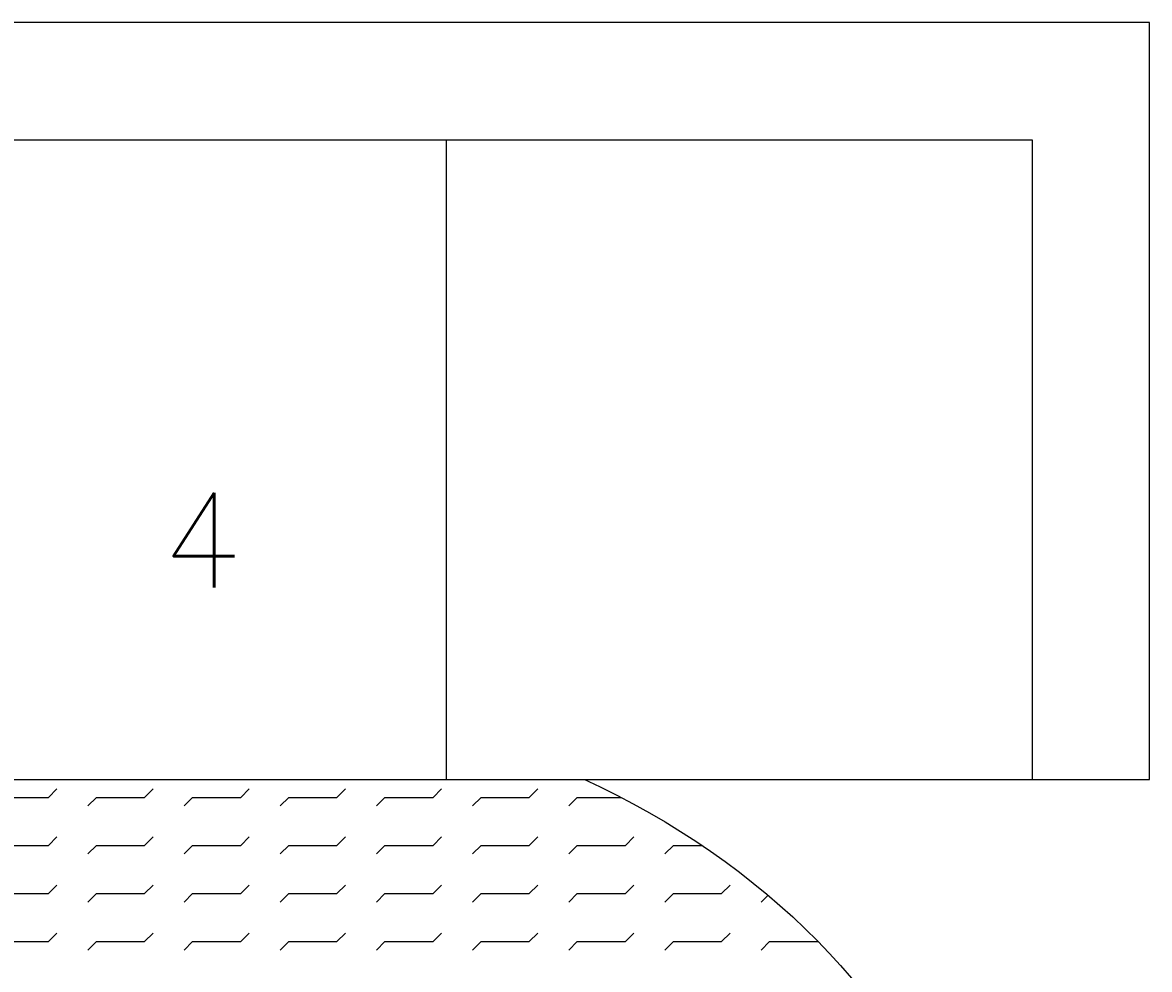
# Model space of a CAD drawing. Extents: x 820 to 5791, y 1495 to 5010.
# Drawn here: x 3575.5 to 3724.3, y 2376 to 2501.1 of the extents above; entities that cross this region are included whole.
import ezdxf

# ---------------------------------------------------------------- set-up
doc = ezdxf.new("R2010")
doc.units = 0
doc.header["$LTSCALE"] = 20
doc.layers.get('0').update_dxf_attribs({"linetype": 'CONTINUOUS', "lineweight": 15})
doc.layers.add('6_S_Furniture', color=155, linetype='CONTINUOUS', lineweight=13)
doc.layers.add('_00_TT_RUG', color=20, linetype='CONTINUOUS', lineweight=0)
doc.layers.add('V_KAPLAMA_01', color=71, linetype='CONTINUOUS')
doc.styles.get("Standard").update_dxf_attribs({"font": 'txttw.shx'})

# ---------------------------------------------------------------- blocks, each defined once
blk = doc.blocks.new('A$Cb7b47a2f')
at = {"layer": '_00_TT_RUG', "transparency": 33554483}
h = blk.add_hatch(dxfattribs=at)
h.set_pattern_fill('FLEX', color=256)
h.set_pattern_definition([(0, (8995.4445, 35748.9666), (0, 6.35), [6.35, -6.35]), (45, (9001.7945, 35748.9666), (0, 6.35), [1.5875, -5.8052561, 1.5875, -8.9802561])])
edge = h.paths.add_edge_path()
edge.add_ellipse((-109.31, 0), major_axis=(-109.31, 0), ratio=0.762275, start_angle=0, end_angle=360)
at = {"layer": '_00_TT_RUG'}
blk.add_ellipse((-109.31, 0), major_axis=(-109.31, 0), ratio=0.762275, dxfattribs=at)
blk = doc.blocks.new('sofa_011')
blk.add_wipeout([(167, -77.5), (167, 0), (-37, 0), (-37, -77.5)])
for p, q in [((-25, -12), (-25, -77.5)), ((35, -12), (35, -77.5))]:
    blk.add_line(p, q)
blk.add_lwpolyline([(167, 0), (167, -77.5), (-37, -77.5), (-37, 0)], close=True)
blk.add_lwpolyline([(155, -77.5), (155, -12), (-25, -12), (-25, -77.5)])

msp = doc.modelspace()

# ---------------------------------------------------------------- block references
msp.add_blockref('A$Cb7b47a2f', (3702.17, 2329.97))

# ---------------------------------------------------------------- next in the draw order: block references
at = {"layer": '6_S_Furniture', "ltscale": 0.1, "xscale": -1.290322580645161, "yscale": 1.290322580645161, "zscale": 1.290322580645161}
msp.add_blockref('sofa_011', (3676.57, 2501.13), dxfattribs=at)

# ---------------------------------------------------------------- next in the draw order: texts
at = {"layer": 'V_KAPLAMA_01', "insert": (3593.83, 2438.99), "char_height": 12.5, "attachment_point": 1}
msp.add_mtext_dynamic_manual_height_columns('4', width=24.7366, gutter_width=12.5, heights=[0], dxfattribs=at)

doc.saveas('drawing.dxf')
